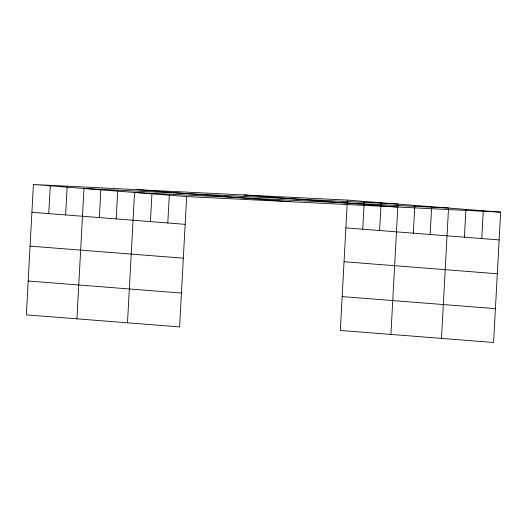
<?xml version="1.0" encoding="UTF-8"?>
<svg xmlns="http://www.w3.org/2000/svg" width="527" height="527" viewBox="0 0 527 527"><rect width="100%" height="100%" fill="white"/><g stroke="black" fill="none" stroke-linecap="round" stroke-linejoin="round"><path stroke-width="0.79" d="M33.412 184.509L26.35 314.863L179.608 326.905L186.67 196.558L33.412 184.509L347.392 200.095L500.65 212.137L493.588 342.491L340.33 330.442L347.392 200.095M48.761 213.619L50.269 185.84M65.625 214.944L67.127 187.164M76.922 318.835L83.984 188.488L397.964 204.074L390.909 334.421M99.34 217.592L100.841 189.812M116.197 218.916L117.699 191.136M127.501 322.807L134.563 192.46L448.543 208.046L441.481 338.393M150.426 221.603L151.928 193.824M167.797 222.967L169.299 195.188M362.747 229.199L364.249 201.419M379.605 230.523L381.107 202.743M413.32 233.178L414.828 205.398M430.177 234.502L431.685 206.722M464.406 237.19L465.914 209.41M481.777 238.553L483.279 210.774M186.67 196.558L500.65 212.137M243.777 194.957L397.035 206.999M137.027 189.654L290.285 201.696M345.89 227.875L499.148 239.917M31.903 212.289L185.161 224.337M344.052 261.721L497.31 273.77M30.072 246.142L183.33 258.184M342.168 296.596L495.426 308.638M28.181 281.01L181.44 293.058"/></g></svg>
